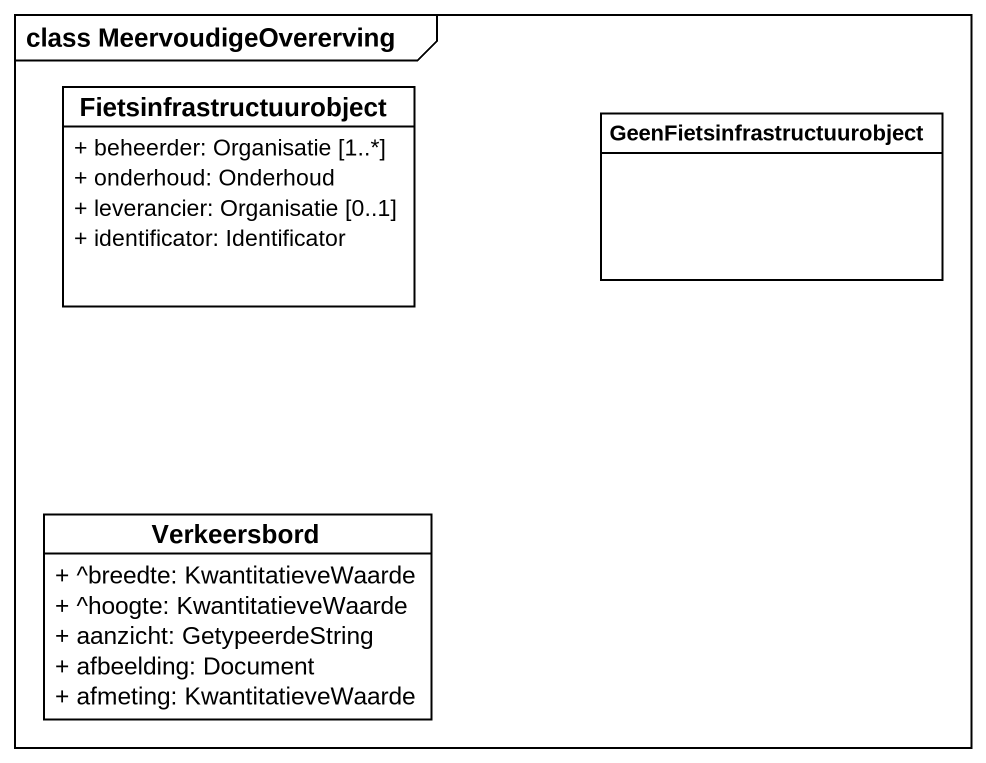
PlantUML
@startuml
mainframe class MeervoudigeOvererving
hide circle
hide empty members
skinparam classAttributeIconSize 0
class Fietsinfrastructuurobject {
  + beheerder: Organisatie [1..*]
  + onderhoud: Onderhoud
  + leverancier: Organisatie [0..1]
  + identificator: Identificator
}
class "GeenFietsinfrastructuurobject" as GeenFietsinfrastructuurobjec
class Verkeersbord {
  + ^breedte: KwantitatieveWaarde
  + ^hoogte: KwantitatieveWaarde
  + aanzicht: GetypeerdeString
  + afbeelding: Document
  + afmeting: KwantitatieveWaarde
}
@enduml
